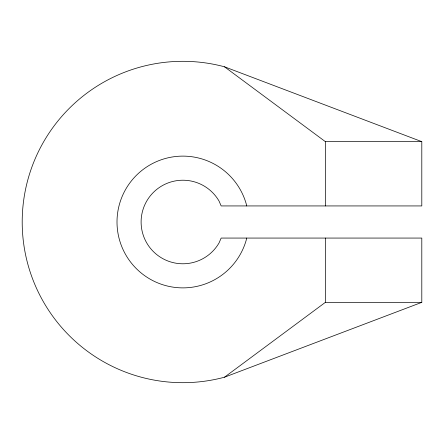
<?xml version="1.0" encoding="UTF-8"?>
<svg xmlns="http://www.w3.org/2000/svg" width="444" height="444" viewBox="0 0 444 444"><rect width="100%" height="100%" fill="white"/><g stroke="black" fill="none" stroke-linecap="round" stroke-linejoin="round"><path stroke-width="0.67" d="M246.653 238.067L246.525 239.05A65.884 65.884 0 0 1 145.099 275.968A65.884 65.884 0 0 1 145.099 168.032A65.884 65.884 0 0 1 246.525 204.95L246.653 205.933M224.475 377.211L325.391 302.342L421.8 302.342L421.8 238.067L221.156 238.067L219.07 242.89A41.78 41.78 0 0 1 156.033 254.007A41.78 41.78 0 0 1 156.033 189.993A41.78 41.78 0 0 1 219.07 201.11L221.156 205.933L421.8 205.933L421.8 141.658L224.475 66.789A160.684 160.684 0 0 0 22.2 222A160.684 160.684 0 0 0 224.475 377.211L421.8 302.342M224.475 66.789L325.391 141.658L421.8 141.658M325.391 141.658L325.391 205.933M325.391 238.067L325.391 302.342"/></g></svg>
